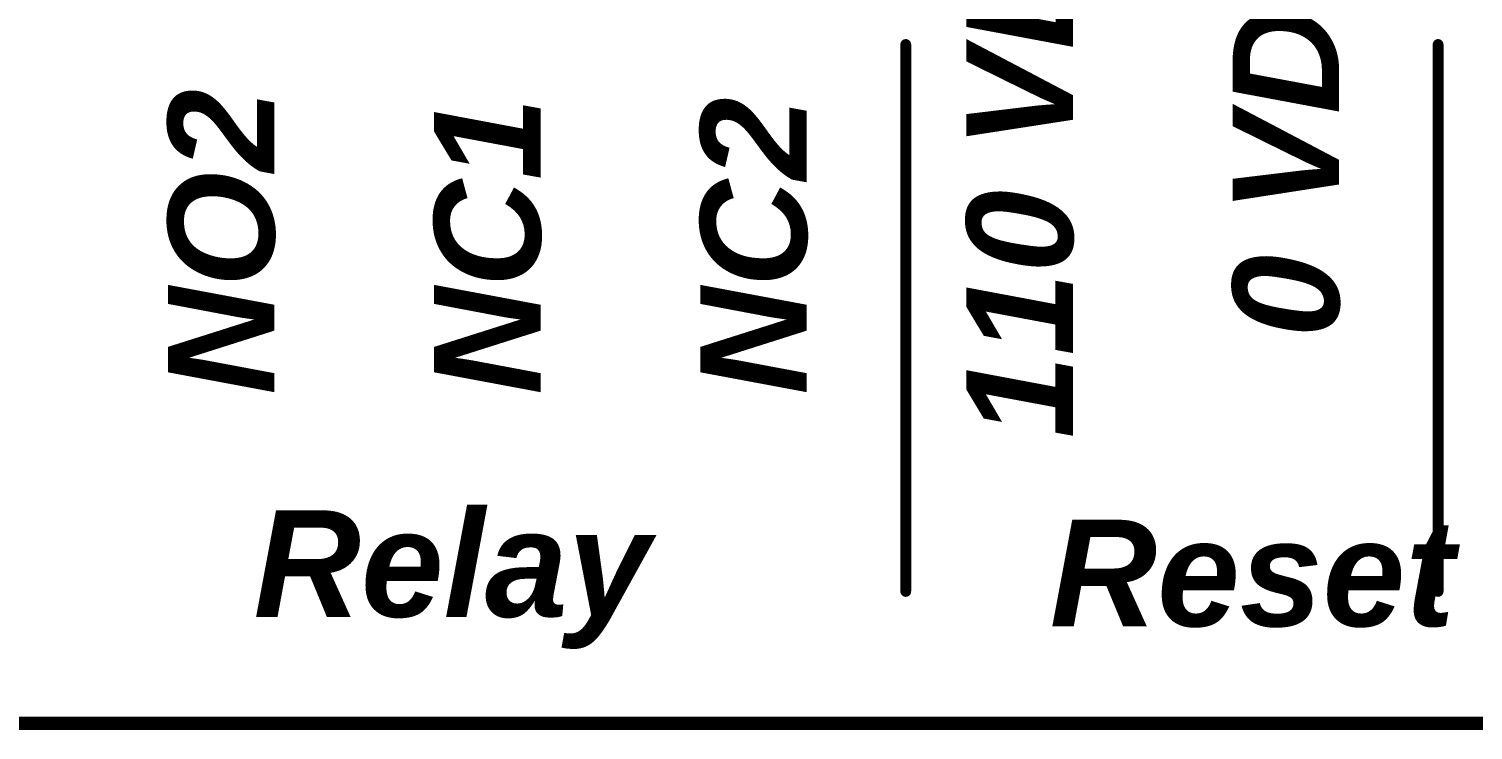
# Model space of a CAD drawing. Header units: inches. Extents: x 29 to 267, y 155 to 337.
# Drawn here: x 88.67 to 115.8, y 176.36 to 189.53 of the extents above; entities that cross this region are included whole.
import ezdxf

# ---------------------------------------------------------------- set-up
doc = ezdxf.new("R2010")
doc.units = ezdxf.units.IN
for name, color, linetype in [('Board Outline', 216, 'Continuous'), ('Top Layer', 1, 'Continuous'), ('Top Solder', 216, 'Continuous')]:
    doc.layers.add(name, color=color, linetype=linetype)
doc.styles.add('Arial_Bold_Italic', font='', dxfattribs={"height": 0.2})
doc.styles.get('Arial_Bold_Italic').set_extended_font_data('Arial', italic=True, bold=True)

msp = doc.modelspace()

# ---------------------------------------------------------------- linework, layer by layer
at = {"layer": 'Board Outline'}
msp.add_lwpolyline([(55.145, 176.491, 0.254, 0.254, 0), (125.145, 176.491, 0.254, 0.254, 0)], format="xyseb", dxfattribs=at)
at = {"layer": 'Top Layer'}
for points in [[(105.145, 178.968, 0.203, 0.203, 0), (105.145, 189.241, 0.203, 0.203, 0)], [(115.145, 178.968, 0.203, 0.203, 0), (115.145, 189.241, 0.203, 0.203, 0)]]:
    msp.add_lwpolyline(points, format="xyseb", dxfattribs=at)
for points in [[(105.094, 189.241, 0.102, 0.102, 1), (105.195, 189.241, 0.102, 0.102, 1)], [(115.094, 189.241, 0.102, 0.102, 1), (115.195, 189.241, 0.102, 0.102, 1)], [(105.094, 178.968, 0.102, 0.102, 1), (105.195, 178.968, 0.102, 0.102, 1)], [(115.094, 178.968, 0.102, 0.102, 1), (115.195, 178.968, 0.102, 0.102, 1)]]:
    msp.add_lwpolyline(points, format="xyseb", close=True, dxfattribs=at)
at = {"layer": 'Top Solder'}
for points in [[(105.145, 178.968, 0.203, 0.203, 0), (105.145, 189.241, 0.203, 0.203, 0)], [(115.145, 178.968, 0.203, 0.203, 0), (115.145, 189.241, 0.203, 0.203, 0)]]:
    msp.add_lwpolyline(points, format="xyseb", dxfattribs=at)
for points in [[(105.094, 189.241, 0.102, 0.102, 1), (105.195, 189.241, 0.102, 0.102, 1)], [(115.094, 189.241, 0.102, 0.102, 1), (115.195, 189.241, 0.102, 0.102, 1)], [(105.094, 178.968, 0.102, 0.102, 1), (105.195, 178.968, 0.102, 0.102, 1)], [(115.094, 178.968, 0.102, 0.102, 1), (115.195, 178.968, 0.102, 0.102, 1)]]:
    msp.add_lwpolyline(points, format="xyseb", close=True, dxfattribs=at)

# ---------------------------------------------------------------- texts
at = {"layer": 'Top Layer', "style": 'Arial_Bold_Italic'}
for s, p in [('110 VDC', (108.285, 181.847)), ('0 VDC', (113.285, 183.739)), ('NO2', (93.285, 182.661)), ('NC1', (98.285, 182.661)), ('NC2', (103.285, 182.661))]:
    msp.add_text(s, height=2, rotation=90, dxfattribs=at).set_placement(p)
for s, p in [('Relay', (92.892, 178.491)), ('Reset', (107.849, 178.314))]:
    msp.add_text(s, height=2, dxfattribs=at).set_placement(p)
at = {"layer": 'Top Solder', "style": 'Arial_Bold_Italic'}
for s, p in [('110 VDC', (108.285, 181.847)), ('0 VDC', (113.285, 183.739)), ('NO2', (93.285, 182.661)), ('NC1', (98.285, 182.661)), ('NC2', (103.285, 182.661))]:
    msp.add_text(s, height=2, rotation=90, dxfattribs=at).set_placement(p)
for s, p in [('Relay', (92.892, 178.491)), ('Reset', (107.849, 178.314))]:
    msp.add_text(s, height=2, dxfattribs=at).set_placement(p)

doc.saveas('drawing.dxf')
